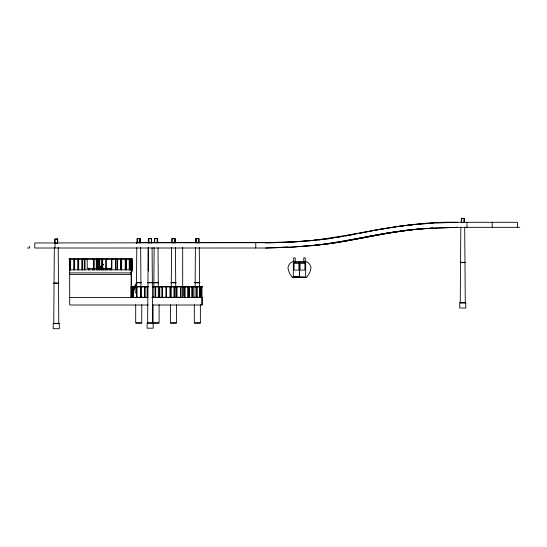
<?xml version="1.0" encoding="UTF-8"?>
<svg xmlns="http://www.w3.org/2000/svg" width="547" height="547" viewBox="0 0 547 547"><rect width="100%" height="100%" fill="white"/><g stroke="black" fill="none" stroke-linecap="round" stroke-linejoin="round"><path stroke-width="0.82" d="M299.537 262.505L299.489 276.85L299.448 262.505M53.736 323.653L54.338 247.21M136.394 297.664L136.784 247.559M137.352 242.663L137.304 238.677L140.135 238.677L140.135 242.465M147.628 323.147L148.216 247.559M153.748 297.664L154.138 247.559M171.177 297.664L171.573 247.559M195.019 297.664L195.409 247.559M198.499 242.663L198.452 238.677M460.232 302.976L460.827 227.388M153.187 296.809L152.339 297.493M306.258 277.555L306.86 276.96A17.148 17.148 0 0 0 310.867 268.645L310.86 268.454A4.185 4.185 0 0 0 310.751 266.697L310.648 266.341A7.624 7.624 0 0 0 306.491 261.746L305.964 261.562A1.689 1.689 0 0 0 305.5 261.487L293.438 261.487M306.347 277.514L292.679 277.568M97.093 269.733L103.417 264.235M97.728 269.692L103.417 264.734M98.392 269.138L102.815 265.288M359.454 233.295L363.632 232.461M365.307 232.126L369.492 231.285M358.319 238.677L383.816 233.713L413.894 229.596M356.09 233.918L357.724 233.596M359.345 233.275L369.116 231.34M344.938 236.078L346.545 235.771M348.145 235.47L352.159 234.704M353.765 234.396L355.372 234.095M383.187 228.981L384.794 228.673M344.938 241.124L383.324 233.713L397.512 231.484M369.943 231.183C390.524 227.026 411.378 224.297 432.342 223.155M345.219 235.955L355.263 234.075M370.326 231.121L371.953 230.813M373.574 230.506L383.324 228.673M386.428 228.414L388.069 228.147M389.703 227.887L392.158 227.49M393.792 227.224L395.433 226.964M397.067 226.697L398.701 226.437M331.851 238.184L333.485 237.918M335.12 237.658L344.118 236.208M329.841 238.458L323.325 239.292M331.441 238.205L333.061 237.952M334.661 237.699L340.302 236.803M328.227 243.757C363.017 238.403 397.313 229.371 432.663 228.202M331.824 243.36C365.512 238.403 398.619 229.296 432.827 228.202M396.972 226.54L413.306 224.612L432.827 223.155M401.19 226.143L403.679 225.843M405.334 225.644L408.65 225.248M410.305 225.049L413.621 224.653M316.802 240.071L307.79 240.96M318.429 239.873L321.704 239.49M330.203 238.417L315.277 240.201L290.956 242.075L265.486 242.964M414.175 229.596C380.876 232.673 348.596 242.287 315.277 245.241M331.427 243.36L311.899 245.692L293.007 247.121L267.832 248.01L34.734 248.01L34.734 242.964L276.221 242.67M310.074 240.646C359.256 234.998 407.433 220.885 457.367 222.294M318.662 239.901L322.053 239.504M323.749 239.306L326.292 239.012M327.981 238.813L330.525 238.513M310.074 245.692C351.106 241.706 390.961 229.405 432.342 228.202M332.22 243.36L315.845 245.241L290.956 247.121L265.486 248.01M412.67 229.651L432.506 228.202M293.007 242.075L298.758 241.644M300.399 241.521L306.156 241.083M316.125 240.201L297.39 241.596L272.208 242.465M299.947 246.451L294.354 246.724M302.498 246.259L307.605 245.876M309.308 245.753L316.125 245.241M432.198 223.176L457.524 222.294M431.795 228.222L457.422 227.333M432.198 228.222L457.524 227.333M278.738 242.581L292.166 242.109M281.356 247.189L287.537 246.964M457.265 222.294L517.414 222.294L517.414 227.333M457.265 227.333L519.65 227.333M136.374 241.959L136.374 243.47M136.476 242.465L272.365 242.465M136.524 242.765L140.921 242.765M147.957 242.765L152.346 242.765M158.268 242.765L154.452 242.663L154.452 238.478L157.693 238.478L157.693 242.663M171.307 242.765L175.703 242.765M195.149 242.765L199.546 242.765M27.35 248.01L29.586 248.01L29.586 246.225M69.216 258.731L132.251 258.731L132.251 259.237L69.216 259.237L69.216 258.731L69.25 259.237M460.253 262.328L465.271 262.328M460.253 262.635L465.271 262.635M101.25 267.305L100.73 267.305L100.744 269.746M69.695 269.828L132.244 269.828L132.244 271.339L131.608 271.339L131.608 269.828M69.626 272.898L131.376 272.898M69.626 274.437L131.177 274.437M293.534 276.823L299.701 276.823M292.084 276.96L292.966 277.644M136.21 282.498L141.229 282.498M147.642 282.498L152.661 282.498M153.563 282.498L158.582 282.498M170.999 282.498L176.018 282.498M194.835 282.498L199.853 282.498M136.21 282.806L141.229 282.806M147.642 282.806L152.661 282.806M153.563 282.806L158.582 282.806M170.999 282.806L176.018 282.806M194.835 282.806L199.853 282.806M53.756 283.004L58.775 283.004M53.756 283.305L58.775 283.305M131.157 286.45L148.23 286.45M152.292 286.45L202.151 286.45L202.151 286.949L152.292 286.949M131.157 286.949L148.223 286.949M135.697 297.288L147.738 297.288M151.984 297.288L182.684 297.288L182.684 247.524M194.322 297.288L200.373 297.288M69.695 297.493L148.203 297.493M151.991 297.493L202.158 297.493L202.158 305.014L152.469 305.014M459.924 302.676L465.6 302.676M148.203 305.014L69.695 305.014L69.654 258.731M136.251 322.846L141.167 322.846M147.314 322.846L152.989 322.846M153.235 322.846L158.521 322.846M170.664 322.846L175.956 322.846M194.876 322.846L200.181 322.846M53.428 323.345L59.103 323.345M464.697 227.388L465.285 302.976M199.279 247.559L199.669 297.664M175.443 247.559L175.833 297.664M158.008 247.559L158.398 297.664M152.087 247.559L152.675 323.147M140.654 247.559L141.044 297.664M58.194 247.21L58.789 323.653M131.991 259.237L131.991 269.828L131.936 259.237L131.991 269.828L131.54 259.237L131.547 269.828M492.197 222.294L492.197 227.333M466.981 222.294L466.981 227.333M464.02 222.294L464.02 218.506L461.504 218.506L461.504 222.294M305.267 261.992L305.274 257.89L303.756 257.89L303.763 261.992M299.489 261.487L299.489 277.644M295.182 261.992L295.189 257.89L293.671 257.89L293.671 261.992M255.764 242.964L255.764 248.01M202.041 286.45L202.014 286.949M201.911 286.45L201.905 286.949M201.959 297.493L201.959 305.014M201.795 286.949L201.795 297.541M201.686 286.949L201.72 297.541M201.658 286.949L201.652 297.541M201.241 286.949L201.241 297.541M201.098 286.45L201.152 297.541M201.002 286.45L201.064 286.949M200.893 286.45L200.893 286.949M200.735 286.949L200.735 297.541M200.4 286.949L200.393 297.541M200.373 304.795L200.373 323.147L194.322 323.147L194.322 304.795M199.887 286.949L199.887 297.541M198.964 242.663L198.964 238.478L195.723 238.478L195.73 242.663M198.759 242.465L198.759 238.677L195.929 238.677L195.929 242.465M198.657 238.478L198.65 242.663M197.207 286.949L197.207 297.541M196.701 286.949L196.701 297.541M196.038 238.478L196.038 242.663M193.173 286.949L193.173 297.541M192.667 286.949L192.667 297.541M192.325 286.949L192.325 297.541M191.819 286.949L191.826 297.541M189.795 286.45L189.802 286.949M188.626 286.949L188.633 297.541M188.291 286.949L188.298 297.541M187.785 286.949L187.792 297.541M187.272 286.45L187.279 286.949M186.431 286.45L186.424 286.949M185.098 286.949L185.091 297.541M184.592 286.949L184.592 297.541M183.977 286.45L183.983 286.949M183.307 286.949L183.307 296.337M181.057 286.949L181.064 297.541M180.558 286.949L180.558 297.541M177.023 286.949L177.03 297.541M176.524 286.949L176.524 297.541M176.531 304.795L176.531 323.147L170.479 323.147L170.479 304.795M175.122 242.663L175.122 238.478L171.888 238.478L171.888 242.663M175.156 286.45L175.163 286.949M174.924 242.465L174.924 238.677L172.093 238.677L172.093 242.465M174.814 238.478L174.814 242.663M174.616 238.677L174.616 242.465M174.493 286.949L174.486 297.541M173.98 286.949L173.987 297.541M170.452 286.949L170.459 297.541M169.953 286.949L169.946 297.541M166.425 286.949L166.418 297.541M165.912 286.949L165.919 297.541M162.384 286.949L162.391 297.541M161.885 286.949L161.878 297.541M160.517 286.45L160.524 286.949M159.758 286.949L159.751 297.541M159.245 286.949L159.252 297.541M159.095 304.795L159.095 323.147L147.122 323.147L147.122 328.186L153.181 328.186L153.181 323.147M157.488 242.465L157.488 238.677L154.657 238.677L154.657 242.465M157.379 238.478L157.379 242.663M157.18 238.677L157.18 242.465M155.717 286.949L155.724 297.541M155.211 286.949L155.218 297.541M153.044 304.795L153.044 323.147M151.615 242.663L151.615 238.478L148.688 238.478L148.688 242.663M151.41 242.943L151.41 238.677L148.319 238.677L148.319 242.943M148.893 238.677L148.893 242.663M148.319 247.203L148.319 271.073M147.649 286.949L147.649 297.541M147.143 286.949L147.15 297.541M145.796 286.45L145.803 286.949M145.126 286.949L145.126 297.541M144.62 286.949L144.62 297.541M141.748 304.795L141.748 323.147L135.697 323.147L135.697 304.795M141.092 286.949L141.092 297.541M140.586 286.949L140.586 297.541M140.34 242.663L140.34 238.478L137.099 238.478L137.106 242.663M140.032 238.478L140.025 242.663M139.827 238.677L139.827 242.465M137.413 238.478L137.413 242.663M137.058 286.949L137.058 297.541M136.552 286.949L136.552 297.541M133.236 286.949L133.242 297.541M133.024 286.949L133.024 297.541M132.73 286.949L132.73 297.541M132.518 286.949L132.518 297.541M131.902 259.237L131.882 269.828M131.724 259.237L131.711 269.828M131.376 259.237L131.376 297.493M131.273 258.731L131.273 259.237M131.266 286.45L131.266 286.949M131.164 258.731L131.177 297.493M131.109 258.731L131.027 269.828M131.102 272.898L131.102 274.437M131.109 286.949L131.048 297.541M131.013 259.237L130.979 269.828M130.849 259.237L130.856 269.828M130.501 259.237L130.473 269.828M130.384 259.237L130.439 269.828M130.261 258.731L130.261 259.237M130.2 258.731L130.152 259.237M130.09 258.731L130.09 259.237M129.742 259.237L129.742 269.828M129.242 259.237L129.236 269.828M126.624 259.237L126.61 269.828M126.118 259.237L126.118 269.828M126.104 259.237L126.104 269.828M125.707 259.237L125.707 269.828M125.201 259.237L125.208 269.828M121.673 259.237L121.673 269.828M121.243 259.237L121.256 269.828M121.167 259.237L121.174 269.828M120.75 259.237L120.737 269.828M117.639 259.237L117.639 269.828M117.14 259.237L117.133 269.828M116.456 258.731L116.47 259.237M115.875 259.237L115.889 269.828M115.383 259.237L115.369 269.828M113.14 258.731L113.14 259.237M113.113 258.731L113.113 259.237M112.012 258.731L112.019 259.237M111.773 259.237L111.759 269.828M111.732 259.237L111.725 268.618L102.665 268.618L102.665 259.237M111.253 268.194L111.273 269.828M110.508 268.194L110.521 269.828M110.015 268.194L110.002 269.828M107.745 268.194L107.725 269.828M107.629 258.731L107.636 259.237M107.219 268.194L107.239 269.828M106.275 259.237L106.268 269.828M105.865 268.16L105.886 269.787M105.762 259.237L105.769 269.828M103.691 268.194L103.711 269.828M103.205 268.194L103.205 269.828M103.192 268.194L103.192 269.828M102.241 259.237L102.234 269.828M101.988 258.731L101.995 259.237M101.735 259.237L101.728 269.828M101.229 267.305L101.25 269.746M99.157 259.237L99.171 269.828M98.515 258.731L98.481 259.237M98.207 259.237L98.2 269.828M97.694 259.237L97.701 269.828M97.14 259.237L97.127 269.828M96.641 269.828L96.58 258.731M96.286 259.237L96.293 268.618L87.226 268.618L87.226 259.237M94.166 259.237L94.173 269.828M93.667 259.237L93.66 269.828M93.093 268.194L93.113 269.828M92.997 258.731L92.99 259.237M92.587 268.194L92.607 269.828M88.573 268.194L88.559 269.828M86.556 258.731L86.549 259.237M85.045 259.237L85.031 269.828M84.525 259.237L84.546 269.828M84.094 258.731L84.081 259.237M83.882 258.731L83.848 259.237M82.727 259.237L82.727 269.828M82.508 259.237L82.494 269.828M82.221 259.237L82.221 269.828M81.988 259.237L82.009 269.828M78.693 259.237L78.693 269.828M78.187 259.237L78.187 269.828M77.954 259.237L77.975 269.828M74.659 259.237L74.659 269.828M74.426 259.237L74.447 269.828M74.153 259.237L74.153 269.828M73.941 259.237L73.927 269.828M70.666 258.731L70.625 269.828M70.549 258.731L70.563 259.237M70.447 258.731L70.413 269.828M70.31 259.237L70.296 269.828M70.207 259.237L70.201 269.828M70.119 259.237L70.119 269.828M69.729 259.237L69.701 269.828M69.551 258.731L69.544 259.237M69.442 258.731L69.442 259.237M57.524 242.964L57.524 239.183L55.008 239.183L55.008 248.01M292.119 276.96A17.148 17.148 0 0 1 288.112 268.645L288.084 268.454A4.185 4.185 0 0 1 288.194 266.697L288.296 266.341A7.624 7.624 0 0 1 292.454 261.746L292.98 261.562A1.689 1.689 0 0 1 293.479 261.487M136.306 293.76A17.148 17.148 0 0 1 134.446 288.495L134.412 288.303A4.185 4.185 0 0 1 134.521 286.553L134.624 286.19A7.624 7.624 0 0 1 137.003 282.71M135.389 289.493A6.53 6.53 0 0 1 136.907 284.057M464.225 218.308L461.299 218.308L461.299 222.492L464.225 222.492L464.225 218.308M57.729 238.984L54.803 238.984L54.803 243.169L57.729 243.169L57.729 238.984M305.657 262.505L293.322 262.505L293.322 276.85L305.657 276.85L305.657 262.505M298.901 263.333L294.06 263.333L294.06 270.095L298.901 270.095L298.901 263.333M304.918 263.333L300.077 263.333L300.077 270.095L304.918 270.095L304.918 263.333M465.784 302.976L459.733 302.976L459.733 308.016L465.784 308.016L465.784 302.976M59.288 323.653L53.237 323.653L53.237 328.692L59.288 328.692L59.288 323.653M189.139 297.541L189.132 286.949L189.125 297.541M105.38 269.787L105.38 268.16L105.366 269.787M99.677 269.828L99.677 259.237L99.663 269.828M89.079 269.828L89.079 268.194L89.058 269.828M78.481 269.828L78.481 259.237L78.46 269.828"/></g></svg>
